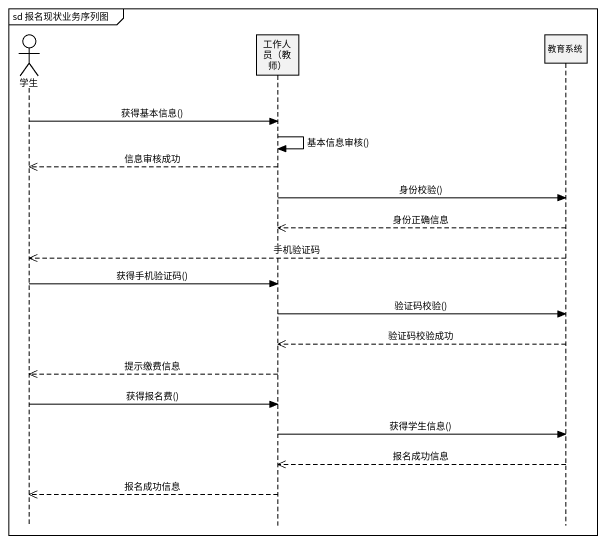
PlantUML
@startuml
mainframe sd 报名现状业务序列图
hide footbox
actor 学生
participant "工作人员（教师）" as 工作人员_教师
participant 教育系统

学生 -> 工作人员_教师 : 获得基本信息()
工作人员_教师 -> 工作人员_教师 : 基本信息审核()
工作人员_教师 -->> 学生 : 信息审核成功
工作人员_教师 -> 教育系统 : 身份校验()
教育系统 -->> 工作人员_教师 : 身份正确信息
教育系统 -->> 学生 : 手机验证码
学生 -> 工作人员_教师 : 获得手机验证码()
工作人员_教师 -> 教育系统 : 验证码校验()
教育系统 -->> 工作人员_教师 : 验证码校验成功
工作人员_教师 -->> 学生 : 提示缴费信息
学生 -> 工作人员_教师 : 获得报名费()
工作人员_教师 -> 教育系统 : 获得学生信息()
教育系统 -->> 工作人员_教师 : 报名成功信息
工作人员_教师 -->> 学生 : 报名成功信息
@enduml
